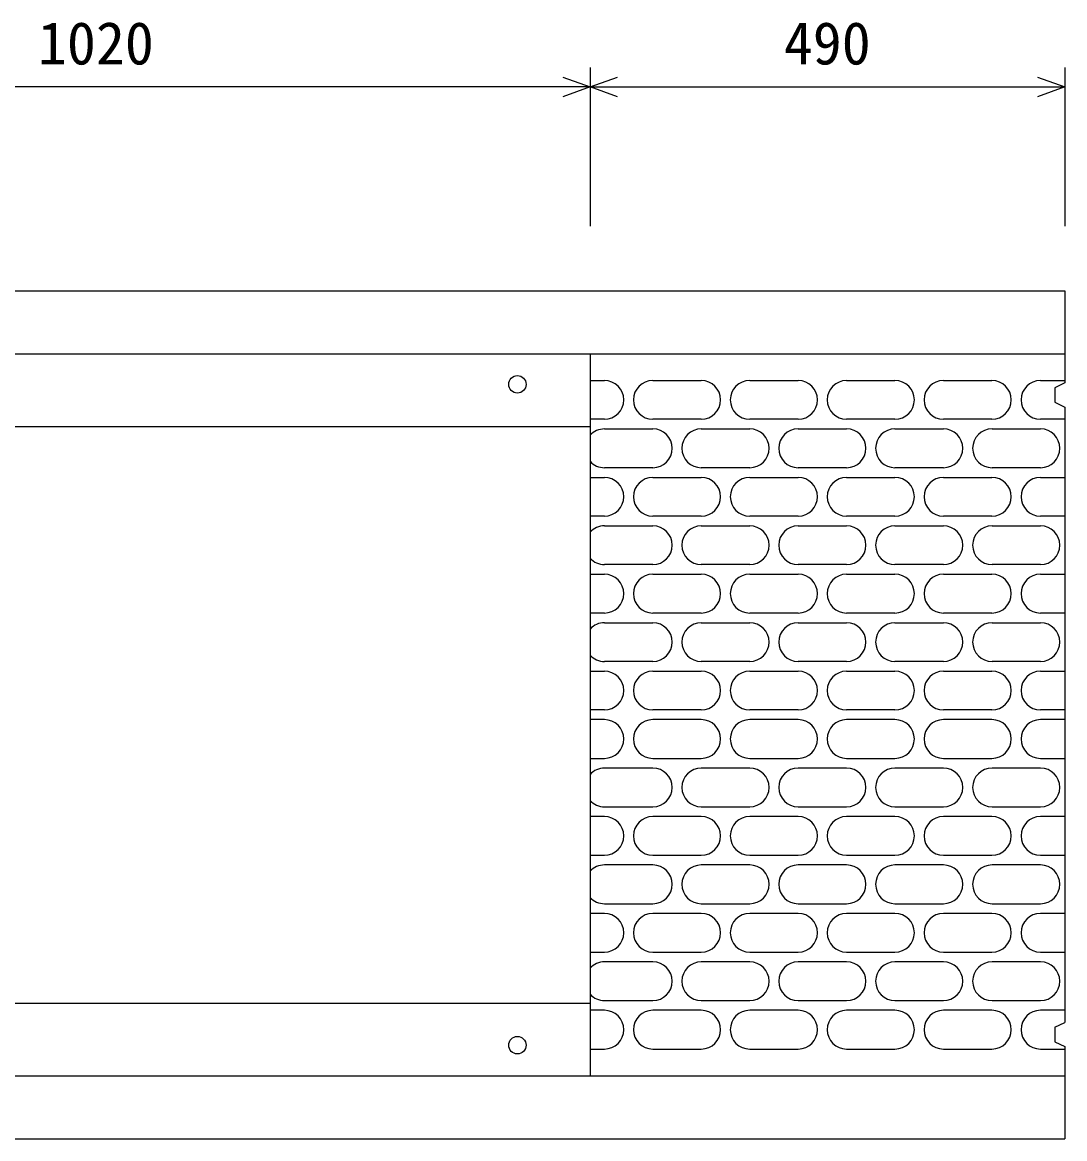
# Model space of a CAD drawing. Units: millimetres, scale not verified. Extents: x -16800 to 16800, y -5940 to 5940.
# Drawn here: x -8520 to -7444, y 2800 to 3952 of the extents above; entities that cross this region are included whole.
import ezdxf
from ezdxf.enums import TextEntityAlignment as Align

# ---------------------------------------------------------------- set-up
doc = ezdxf.new("R2010")
doc.units = ezdxf.units.MM
doc.header["$LTSCALE"] = 20
for name, color, linetype, lineweight in [('0-0_DIM', 7, 'Continuous', 25), ('0-2_HATCH', 6, 'Continuous', 25), ('0-5_OUTLINE', 3, 'Continuous', 25)]:
    doc.layers.add(name, color=color, linetype=linetype, lineweight=lineweight)
doc.styles.add('ＭＳ ゴシック', font='')
doc.styles.get('ＭＳ ゴシック').set_extended_font_data('MS Gothic')

msp = doc.modelspace()

# ---------------------------------------------------------------- linework, layer by layer
at = {"layer": '0-0_DIM'}
for p, q in [((-7933.72, 3905.02), (-7933.72, 3741.26)), ((-7443.72, 3905.02), (-7443.72, 3741.26)), ((-7933.72, 3885.02), (-8953.72, 3885.02)), ((-7933.72, 3885.02), (-7443.72, 3885.02))]:
    msp.add_line(p, q, dxfattribs=at)
for points in [[(-7961.91, 3895.28), (-7933.72, 3885.02), (-7961.91, 3874.76)], [(-7905.53, 3874.76), (-7933.72, 3885.02), (-7905.53, 3895.28)], [(-7471.91, 3895.28), (-7443.72, 3885.02), (-7471.91, 3874.76)]]:
    msp.add_lwpolyline(points, dxfattribs=at)
at = {"layer": '0-2_HATCH'}
for p, q in [((-7933.72, 3582.09), (-7918.9, 3582.09)), ((-7868.9, 3582.09), (-7818.9, 3582.09)), ((-7768.9, 3582.09), (-7718.9, 3582.09)), ((-7668.9, 3582.09), (-7618.9, 3582.09)), ((-7568.9, 3582.09), (-7518.9, 3582.09)), ((-7468.72, 3582.09), (-7443.72, 3582.09)), ((-7918.9, 3542.09), (-7933.72, 3542.09)), ((-7818.9, 3542.09), (-7868.9, 3542.09)), ((-7718.9, 3542.09), (-7768.9, 3542.09)), ((-7618.9, 3542.09), (-7668.9, 3542.09)), ((-7518.9, 3542.09), (-7568.9, 3542.09)), ((-7443.72, 3542.09), (-7468.72, 3542.09)), ((-7918.9, 3532.09), (-7868.9, 3532.09)), ((-7818.9, 3532.09), (-7768.9, 3532.09)), ((-7718.9, 3532.09), (-7668.9, 3532.09)), ((-7618.9, 3532.09), (-7568.9, 3532.09)), ((-7518.72, 3532.09), (-7468.72, 3532.09)), ((-7868.9, 3492.09), (-7918.9, 3492.09)), ((-7768.9, 3492.09), (-7818.9, 3492.09)), ((-7668.9, 3492.09), (-7718.9, 3492.09)), ((-7568.9, 3492.09), (-7618.9, 3492.09)), ((-7468.72, 3492.09), (-7518.72, 3492.09)), ((-7933.72, 3482.09), (-7918.9, 3482.09)), ((-7868.9, 3482.09), (-7818.9, 3482.09)), ((-7768.9, 3482.09), (-7718.9, 3482.09)), ((-7668.9, 3482.09), (-7618.9, 3482.09)), ((-7568.9, 3482.09), (-7518.9, 3482.09)), ((-7468.72, 3482.09), (-7443.72, 3482.09)), ((-7918.9, 3442.09), (-7933.72, 3442.09)), ((-7818.9, 3442.09), (-7868.9, 3442.09)), ((-7718.9, 3442.09), (-7768.9, 3442.09)), ((-7618.9, 3442.09), (-7668.9, 3442.09)), ((-7518.9, 3442.09), (-7568.9, 3442.09)), ((-7443.72, 3442.09), (-7468.72, 3442.09)), ((-7918.9, 3432.09), (-7868.9, 3432.09)), ((-7818.9, 3432.09), (-7768.9, 3432.09)), ((-7718.9, 3432.09), (-7668.9, 3432.09)), ((-7618.9, 3432.09), (-7568.9, 3432.09)), ((-7518.72, 3432.09), (-7468.72, 3432.09)), ((-7868.9, 3392.09), (-7918.9, 3392.09)), ((-7768.9, 3392.09), (-7818.9, 3392.09)), ((-7668.9, 3392.09), (-7718.9, 3392.09)), ((-7568.9, 3392.09), (-7618.9, 3392.09)), ((-7468.72, 3392.09), (-7518.72, 3392.09)), ((-7933.72, 3382.09), (-7918.9, 3382.09)), ((-7868.9, 3382.09), (-7818.9, 3382.09)), ((-7768.9, 3382.09), (-7718.9, 3382.09)), ((-7668.9, 3382.09), (-7618.9, 3382.09)), ((-7568.9, 3382.09), (-7518.9, 3382.09)), ((-7468.72, 3382.09), (-7443.72, 3382.09)), ((-7918.9, 3342.09), (-7933.72, 3342.09)), ((-7818.9, 3342.09), (-7868.9, 3342.09)), ((-7718.9, 3342.09), (-7768.9, 3342.09)), ((-7618.9, 3342.09), (-7668.9, 3342.09)), ((-7518.9, 3342.09), (-7568.9, 3342.09)), ((-7443.72, 3342.09), (-7468.72, 3342.09)), ((-7918.9, 3332.09), (-7868.9, 3332.09)), ((-7818.9, 3332.09), (-7768.9, 3332.09)), ((-7718.9, 3332.09), (-7668.9, 3332.09)), ((-7618.9, 3332.09), (-7568.9, 3332.09)), ((-7518.72, 3332.09), (-7468.72, 3332.09)), ((-7868.9, 3292.09), (-7918.9, 3292.09)), ((-7768.9, 3292.09), (-7818.9, 3292.09)), ((-7668.9, 3292.09), (-7718.9, 3292.09)), ((-7568.9, 3292.09), (-7618.9, 3292.09)), ((-7468.72, 3292.09), (-7518.72, 3292.09)), ((-7933.72, 3282.09), (-7918.9, 3282.09)), ((-7868.9, 3282.09), (-7818.9, 3282.09)), ((-7768.9, 3282.09), (-7718.9, 3282.09)), ((-7668.9, 3282.09), (-7618.9, 3282.09)), ((-7568.9, 3282.09), (-7518.9, 3282.09)), ((-7468.72, 3282.09), (-7443.72, 3282.09)), ((-7918.9, 3242.09), (-7933.72, 3242.09)), ((-7818.9, 3242.09), (-7868.9, 3242.09)), ((-7718.9, 3242.09), (-7768.9, 3242.09)), ((-7618.9, 3242.09), (-7668.9, 3242.09)), ((-7518.9, 3242.09), (-7568.9, 3242.09)), ((-7443.72, 3242.09), (-7468.72, 3242.09)), ((-7918.9, 3232.09), (-7933.72, 3232.09)), ((-7818.9, 3232.09), (-7868.9, 3232.09)), ((-7718.9, 3232.09), (-7768.9, 3232.09)), ((-7618.9, 3232.09), (-7668.9, 3232.09)), ((-7518.9, 3232.09), (-7568.9, 3232.09)), ((-7443.72, 3232.09), (-7468.72, 3232.09)), ((-7933.72, 3192.09), (-7918.9, 3192.09)), ((-7868.9, 3192.09), (-7818.9, 3192.09)), ((-7768.9, 3192.09), (-7718.9, 3192.09)), ((-7668.9, 3192.09), (-7618.9, 3192.09)), ((-7568.9, 3192.09), (-7518.9, 3192.09)), ((-7468.72, 3192.09), (-7443.72, 3192.09)), ((-7868.9, 3182.09), (-7918.9, 3182.09)), ((-7768.9, 3182.09), (-7818.9, 3182.09)), ((-7668.9, 3182.09), (-7718.9, 3182.09)), ((-7568.9, 3182.09), (-7618.9, 3182.09)), ((-7468.72, 3182.09), (-7518.72, 3182.09)), ((-7918.9, 3142.09), (-7868.9, 3142.09)), ((-7818.9, 3142.09), (-7768.9, 3142.09)), ((-7718.9, 3142.09), (-7668.9, 3142.09)), ((-7618.9, 3142.09), (-7568.9, 3142.09)), ((-7518.72, 3142.09), (-7468.72, 3142.09)), ((-7918.9, 3132.09), (-7933.72, 3132.09)), ((-7818.9, 3132.09), (-7868.9, 3132.09)), ((-7718.9, 3132.09), (-7768.9, 3132.09)), ((-7618.9, 3132.09), (-7668.9, 3132.09)), ((-7518.9, 3132.09), (-7568.9, 3132.09)), ((-7443.72, 3132.09), (-7468.72, 3132.09)), ((-7933.72, 3092.09), (-7918.9, 3092.09)), ((-7868.9, 3092.09), (-7818.9, 3092.09)), ((-7768.9, 3092.09), (-7718.9, 3092.09)), ((-7668.9, 3092.09), (-7618.9, 3092.09)), ((-7568.9, 3092.09), (-7518.9, 3092.09)), ((-7468.72, 3092.09), (-7443.72, 3092.09)), ((-7868.9, 3082.09), (-7918.9, 3082.09)), ((-7768.9, 3082.09), (-7818.9, 3082.09)), ((-7668.9, 3082.09), (-7718.9, 3082.09)), ((-7568.9, 3082.09), (-7618.9, 3082.09)), ((-7468.72, 3082.09), (-7518.72, 3082.09)), ((-7918.9, 3042.09), (-7868.9, 3042.09)), ((-7818.9, 3042.09), (-7768.9, 3042.09)), ((-7718.9, 3042.09), (-7668.9, 3042.09)), ((-7618.9, 3042.09), (-7568.9, 3042.09)), ((-7518.72, 3042.09), (-7468.72, 3042.09)), ((-7918.9, 3032.09), (-7933.72, 3032.09)), ((-7818.9, 3032.09), (-7868.9, 3032.09)), ((-7718.9, 3032.09), (-7768.9, 3032.09)), ((-7618.9, 3032.09), (-7668.9, 3032.09)), ((-7518.9, 3032.09), (-7568.9, 3032.09)), ((-7443.72, 3032.09), (-7468.72, 3032.09)), ((-7933.72, 2992.09), (-7918.9, 2992.09)), ((-7868.9, 2992.09), (-7818.9, 2992.09)), ((-7768.9, 2992.09), (-7718.9, 2992.09)), ((-7668.9, 2992.09), (-7618.9, 2992.09)), ((-7568.9, 2992.09), (-7518.9, 2992.09)), ((-7468.72, 2992.09), (-7443.72, 2992.09)), ((-7868.9, 2982.09), (-7918.9, 2982.09)), ((-7768.9, 2982.09), (-7818.9, 2982.09)), ((-7668.9, 2982.09), (-7718.9, 2982.09)), ((-7568.9, 2982.09), (-7618.9, 2982.09)), ((-7468.72, 2982.09), (-7518.72, 2982.09)), ((-7918.9, 2942.09), (-7868.9, 2942.09)), ((-7818.9, 2942.09), (-7768.9, 2942.09)), ((-7718.9, 2942.09), (-7668.9, 2942.09)), ((-7618.9, 2942.09), (-7568.9, 2942.09)), ((-7518.72, 2942.09), (-7468.72, 2942.09)), ((-7918.9, 2932.09), (-7933.72, 2932.09)), ((-7818.9, 2932.09), (-7868.9, 2932.09)), ((-7718.9, 2932.09), (-7768.9, 2932.09)), ((-7618.9, 2932.09), (-7668.9, 2932.09)), ((-7518.9, 2932.09), (-7568.9, 2932.09)), ((-7443.72, 2932.09), (-7468.72, 2932.09)), ((-7933.72, 2892.09), (-7918.9, 2892.09)), ((-7868.9, 2892.09), (-7818.9, 2892.09)), ((-7768.9, 2892.09), (-7718.9, 2892.09)), ((-7668.9, 2892.09), (-7618.9, 2892.09)), ((-7568.9, 2892.09), (-7518.9, 2892.09)), ((-7468.72, 2892.09), (-7443.72, 2892.09))]:
    msp.add_line(p, q, dxfattribs=at)
for centre in [(-8008.72, 3578.09), (-8008.72, 2896.09)]:
    msp.add_circle(centre, 9, dxfattribs=at)
for centre, start, end in [((-7918.9, 3562.09), 270, 90), ((-7868.9, 3562.09), 90, 270), ((-7818.9, 3562.09), 270, 90), ((-7768.9, 3562.09), 90, 270), ((-7718.9, 3562.09), 270, 90), ((-7668.9, 3562.09), 90, 270), ((-7618.9, 3562.09), 270, 90), ((-7568.9, 3562.09), 90, 270), ((-7518.9, 3562.09), 270, 90), ((-7468.72, 3562.09), 90, 270), ((-7918.9, 3512.09), 90, 137.80188), ((-7868.9, 3512.09), 270, 90), ((-7818.9, 3512.09), 90, 270), ((-7768.9, 3512.09), 270, 90), ((-7718.9, 3512.09), 90, 270), ((-7668.9, 3512.09), 270, 90), ((-7618.9, 3512.09), 90, 270), ((-7568.9, 3512.09), 270, 90), ((-7518.72, 3512.09), 90, 270), ((-7468.72, 3512.09), 270, 90), ((-7918.9, 3512.09), 222.19812, 270), ((-7918.9, 3462.09), 270, 90), ((-7868.9, 3462.09), 90, 270), ((-7818.9, 3462.09), 270, 90), ((-7768.9, 3462.09), 90, 270), ((-7718.9, 3462.09), 270, 90), ((-7668.9, 3462.09), 90, 270), ((-7618.9, 3462.09), 270, 90), ((-7568.9, 3462.09), 90, 270), ((-7518.9, 3462.09), 270, 90), ((-7468.72, 3462.09), 90, 270), ((-7918.9, 3412.09), 90, 137.80188), ((-7868.9, 3412.09), 270, 90), ((-7818.9, 3412.09), 90, 270), ((-7768.9, 3412.09), 270, 90), ((-7718.9, 3412.09), 90, 270), ((-7668.9, 3412.09), 270, 90), ((-7618.9, 3412.09), 90, 270), ((-7568.9, 3412.09), 270, 90), ((-7518.72, 3412.09), 90, 270), ((-7468.72, 3412.09), 270, 90), ((-7918.9, 3412.09), 222.19812, 270), ((-7918.9, 3362.09), 270, 90), ((-7868.9, 3362.09), 90, 270), ((-7818.9, 3362.09), 270, 90), ((-7768.9, 3362.09), 90, 270), ((-7718.9, 3362.09), 270, 90), ((-7668.9, 3362.09), 90, 270), ((-7618.9, 3362.09), 270, 90), ((-7568.9, 3362.09), 90, 270), ((-7518.9, 3362.09), 270, 90), ((-7468.72, 3362.09), 90, 270), ((-7918.9, 3312.09), 90, 137.80188), ((-7868.9, 3312.09), 270, 90), ((-7818.9, 3312.09), 90, 270), ((-7768.9, 3312.09), 270, 90), ((-7718.9, 3312.09), 90, 270), ((-7668.9, 3312.09), 270, 90), ((-7618.9, 3312.09), 90, 270), ((-7568.9, 3312.09), 270, 90), ((-7518.72, 3312.09), 90, 270), ((-7468.72, 3312.09), 270, 90), ((-7918.9, 3312.09), 222.19812, 270), ((-7918.9, 3262.09), 270, 90), ((-7868.9, 3262.09), 90, 270), ((-7818.9, 3262.09), 270, 90), ((-7768.9, 3262.09), 90, 270), ((-7718.9, 3262.09), 270, 90), ((-7668.9, 3262.09), 90, 270), ((-7618.9, 3262.09), 270, 90), ((-7568.9, 3262.09), 90, 270), ((-7518.9, 3262.09), 270, 90), ((-7468.72, 3262.09), 90, 270), ((-7918.9, 3212.09), 270, 90), ((-7868.9, 3212.09), 90, 270), ((-7818.9, 3212.09), 270, 90), ((-7768.9, 3212.09), 90, 270), ((-7718.9, 3212.09), 270, 90), ((-7668.9, 3212.09), 90, 270), ((-7618.9, 3212.09), 270, 90), ((-7568.9, 3212.09), 90, 270), ((-7518.9, 3212.09), 270, 90), ((-7468.72, 3212.09), 90, 270), ((-7918.9, 3162.09), 90, 137.80188), ((-7868.9, 3162.09), 270, 90), ((-7818.9, 3162.09), 90, 270), ((-7768.9, 3162.09), 270, 90), ((-7718.9, 3162.09), 90, 270), ((-7668.9, 3162.09), 270, 90), ((-7618.9, 3162.09), 90, 270), ((-7568.9, 3162.09), 270, 90), ((-7518.72, 3162.09), 90, 270), ((-7468.72, 3162.09), 270, 90), ((-7918.9, 3162.09), 222.19812, 270), ((-7918.9, 3112.09), 270, 90), ((-7868.9, 3112.09), 90, 270), ((-7818.9, 3112.09), 270, 90), ((-7768.9, 3112.09), 90, 270), ((-7718.9, 3112.09), 270, 90), ((-7668.9, 3112.09), 90, 270), ((-7618.9, 3112.09), 270, 90), ((-7568.9, 3112.09), 90, 270), ((-7518.9, 3112.09), 270, 90), ((-7468.72, 3112.09), 90, 270), ((-7918.9, 3062.09), 90, 137.80188), ((-7868.9, 3062.09), 270, 90), ((-7818.9, 3062.09), 90, 270), ((-7768.9, 3062.09), 270, 90), ((-7718.9, 3062.09), 90, 270), ((-7668.9, 3062.09), 270, 90), ((-7618.9, 3062.09), 90, 270), ((-7568.9, 3062.09), 270, 90), ((-7518.72, 3062.09), 90, 270), ((-7468.72, 3062.09), 270, 90), ((-7918.9, 3062.09), 222.19812, 270), ((-7918.9, 3012.09), 270, 90), ((-7868.9, 3012.09), 90, 270), ((-7818.9, 3012.09), 270, 90), ((-7768.9, 3012.09), 90, 270), ((-7718.9, 3012.09), 270, 90), ((-7668.9, 3012.09), 90, 270), ((-7618.9, 3012.09), 270, 90), ((-7568.9, 3012.09), 90, 270), ((-7518.9, 3012.09), 270, 90), ((-7468.72, 3012.09), 90, 270), ((-7918.9, 2962.09), 90, 137.80188), ((-7868.9, 2962.09), 270, 90), ((-7818.9, 2962.09), 90, 270), ((-7768.9, 2962.09), 270, 90), ((-7718.9, 2962.09), 90, 270), ((-7668.9, 2962.09), 270, 90), ((-7618.9, 2962.09), 90, 270), ((-7568.9, 2962.09), 270, 90), ((-7518.72, 2962.09), 90, 270), ((-7468.72, 2962.09), 270, 90), ((-7918.9, 2962.09), 222.19812, 270), ((-7918.9, 2912.09), 270, 90), ((-7868.9, 2912.09), 90, 270), ((-7818.9, 2912.09), 270, 90), ((-7768.9, 2912.09), 90, 270), ((-7718.9, 2912.09), 270, 90), ((-7668.9, 2912.09), 90, 270), ((-7618.9, 2912.09), 270, 90), ((-7568.9, 2912.09), 90, 270), ((-7518.9, 2912.09), 270, 90), ((-7468.72, 2912.09), 90, 270)]:
    msp.add_arc(centre, 20, start, end, dxfattribs=at)
at = {"layer": '0-5_OUTLINE'}
for p, q in [((-9443.72, 3674.59), (-7443.72, 3674.59)), ((-7443.72, 3674.59), (-7443.72, 3579.59)), ((-9443.72, 3609.59), (-7443.72, 3609.59)), ((-7933.72, 3609.59), (-7933.72, 2864.59)), ((-7443.72, 3579.59), (-7453.72, 3574.59)), ((-7453.72, 3574.59), (-7453.72, 3559.59)), ((-7453.72, 3559.59), (-7443.72, 3554.59)), ((-7443.72, 3554.59), (-7443.72, 2919.59)), ((-8953.72, 3534.59), (-7933.72, 3534.59)), ((-8953.72, 2939.59), (-7933.72, 2939.59)), ((-7453.72, 2914.59), (-7443.72, 2919.59)), ((-7453.72, 2914.59), (-7453.72, 2899.59)), ((-7453.72, 2899.59), (-7443.72, 2894.59)), ((-7443.72, 2894.59), (-7443.72, 2799.59)), ((-9443.72, 2864.59), (-7443.72, 2864.59)), ((-9443.72, 2799.59), (-7443.72, 2799.59))]:
    msp.add_line(p, q, dxfattribs=at)

# ---------------------------------------------------------------- texts
at = {"layer": '0-0_DIM', "style": 'ＭＳ ゴシック'}
for s, p in [('1020', (-8503.72, 3895.02)), ('490', (-7733.72, 3895.02))]:
    msp.add_text(s, height=43.99, dxfattribs=at).set_placement(p, align=Align.BOTTOM_LEFT)

doc.saveas('drawing.dxf')
